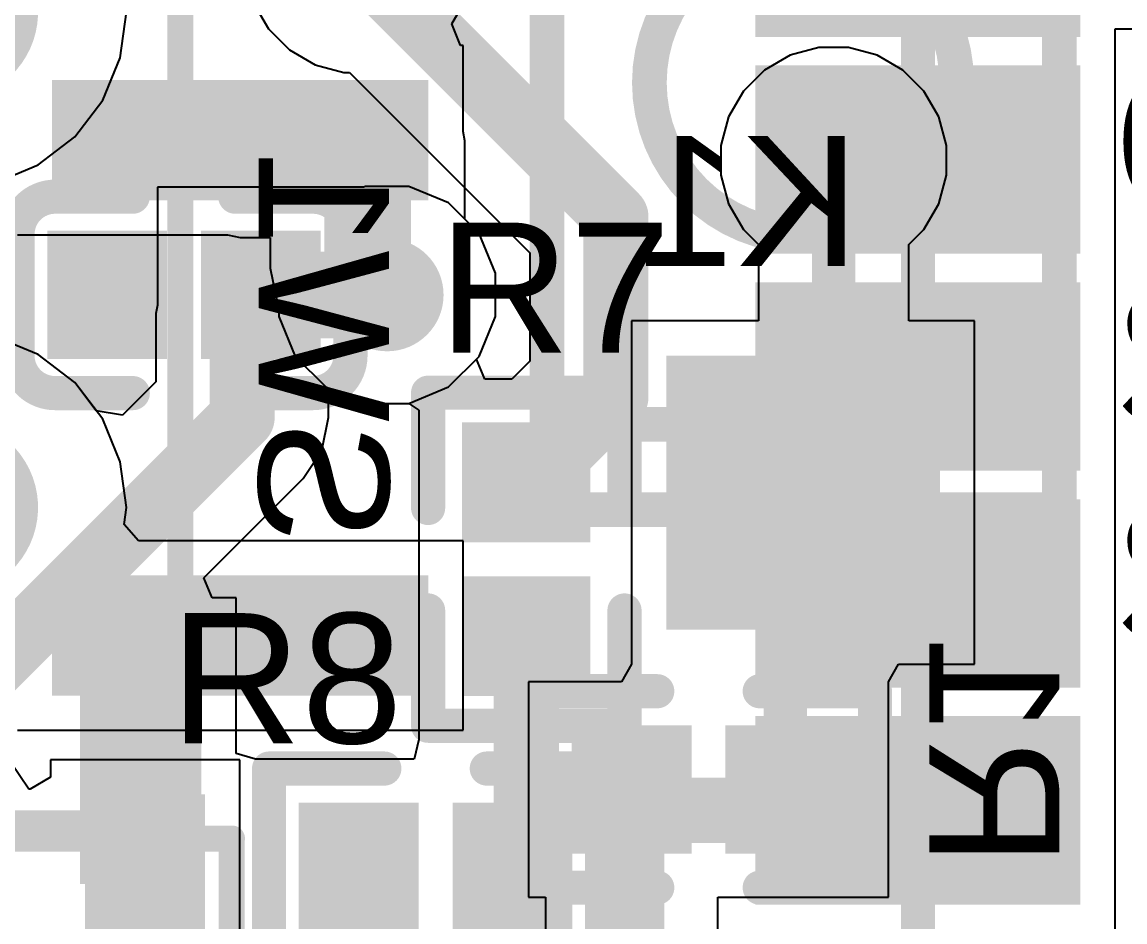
# Model space of a CAD drawing. Header units: millimetres. Extents: x -0.26 to 1.09, y -0.16 to 1.1.
# Drawn here: x 0.1012 to 0.3555, y 0.5226 to 0.73 of the extents above; entities that cross this region are included whole.
import ezdxf

# ---------------------------------------------------------------- set-up
doc = ezdxf.new("R2010")
doc.units = ezdxf.units.MM
doc.header["$MEASUREMENT"] = 0
for name, color, linetype in [('BottomLayer', 5, 'Continuous'), ('BottomOverlay', 54, 'Continuous'), ('BottomPaste', 16, 'Continuous'), ('BottomSolder', 6, 'Continuous'), ('KeepOutLayer', 6, 'Continuous'), ('Mechanical2', 216, 'Continuous'), ('Mechanical3', 76, 'Continuous'), ('TopLayer', 1, 'Continuous'), ('TopOverlay', 2, 'Continuous'), ('TopPaste', 8, 'Continuous'), ('TopSolder', 216, 'Continuous'), ('ViaHoleLayer', 16, 'Continuous')]:
    doc.layers.add(name, color=color, linetype=linetype)
doc.styles.add('Arial', font='arial.ttf', dxfattribs={"height": 0.2})

# ---------------------------------------------------------------- blocks, each defined once
blk = doc.blocks.new('ESP_32S_3')
at = {"layer": 'TopLayer'}
for points in [[(-0.34879525, 0.15144105), (-0.28186615, 0.15144105), (-0.28186615, 0.11600795), (-0.34879525, 0.11600795)], [(-0.34879525, 0.10144105), (-0.28186615, 0.10144105), (-0.28186615, 0.06600795), (-0.34879525, 0.06600795)], [(-0.34879525, 0.05144105), (-0.28186615, 0.05144105), (-0.28186615, 0.01600795), (-0.34879525, 0.01600795)], [(-0.34879525, 0.00144105), (-0.28186615, 0.00144105), (-0.28186615, -0.03399205), (-0.34879525, -0.03399205)]]:
    blk.add_hatch(color=1, dxfattribs=at).paths.add_polyline_path(points)
at = {"layer": 'TopPaste'}
for points in [[(-0.34879525, 0.15144105), (-0.28186615, 0.15144105), (-0.28186615, 0.11600795), (-0.34879525, 0.11600795)], [(-0.34879525, 0.10144105), (-0.28186615, 0.10144105), (-0.28186615, 0.06600795), (-0.34879525, 0.06600795)], [(-0.34879525, 0.05144105), (-0.28186615, 0.05144105), (-0.28186615, 0.01600795), (-0.34879525, 0.01600795)], [(-0.34879525, 0.00144105), (-0.28186615, 0.00144105), (-0.28186615, -0.03399205), (-0.34879525, -0.03399205)]]:
    blk.add_hatch(color=8, dxfattribs=at).paths.add_polyline_path(points)
at = {"layer": 'TopSolder'}
for points in [[(-0.35279525, 0.20544105), (-0.27786615, 0.20544105), (-0.27786615, 0.16200795), (-0.35279525, 0.16200795)], [(-0.35279525, 0.15544105), (-0.27786615, 0.15544105), (-0.27786615, 0.11200795), (-0.35279525, 0.11200795)], [(-0.35279525, 0.10544105), (-0.27786615, 0.10544105), (-0.27786615, 0.06200795), (-0.35279525, 0.06200795)], [(-0.35279525, 0.05544105), (-0.27786615, 0.05544105), (-0.27786615, 0.01200795), (-0.35279525, 0.01200795)], [(-0.35279525, 0.00544105), (-0.27786615, 0.00544105), (-0.27786615, -0.03799205), (-0.35279525, -0.03799205)]]:
    blk.add_hatch(color=216, dxfattribs=at).paths.add_polyline_path(points)
at = {"layer": 'TopOverlay', "const_width": 0.007874}
blk.add_lwpolyline([(-0.3153307, -0.4753306), (-0.3153307, 0.5286064)], dxfattribs=at)
at = {"layer": 'Mechanical3'}
for s, p in [('CHP_PU', (-0.27, 0.1229984)), ('SENSOR_VP', (-0.27, 0.0729984)), ('SENSOR_VN', (-0.27, 0.0229984))]:
    blk.add_text(s, height=0.03, rotation=360, dxfattribs=at).set_placement(p)
blk = doc.blocks.new('SW_MSK12C01_B_4')
at = {"layer": 'BottomLayer'}
for points in [[(-0.0361575, 0.15874805), (-0.0361575, 0.12725195), (-0.0558425, 0.12725195), (-0.0558425, 0.15874805)], [(0.0558425, 0.15974805), (0.0558425, 0.12825195), (0.0361575, 0.12825195), (0.0361575, 0.15974805)], [(0.1062992, 0.0767717), (0.027559, 0.0767717), (0.027559, 0.0964567), (0.1062992, 0.0964567)], [(0.1062992, 0.0177166), (0.027559, 0.01771660000000001), (0.027559, 0.03740160000000001), (0.1062992, 0.03740159999999999)], [(0.1062992, -0.0964567), (0.027559, -0.0964567), (0.027559, -0.0767717), (0.1062992, -0.0767717)], [(-0.0361575, -0.12725195), (-0.0361575, -0.15874805), (-0.0558425, -0.15874805), (-0.0558425, -0.12725195)], [(0.0548425, -0.12725195), (0.0548425, -0.15874805), (0.0351575, -0.15874805), (0.0351575, -0.12725195)]]:
    blk.add_hatch(color=5, dxfattribs=at).paths.add_polyline_path(points)
at = {"layer": 'BottomPaste'}
for points in [[(-0.0361575, 0.15874805), (-0.0361575, 0.12725195), (-0.0558425, 0.12725195), (-0.0558425, 0.15874805)], [(0.0558425, 0.15974805), (0.0558425, 0.12825195), (0.0361575, 0.12825195), (0.0361575, 0.15974805)], [(0.1062992, 0.0767717), (0.027559, 0.0767717), (0.027559, 0.0964567), (0.1062992, 0.0964567)], [(0.1062992, 0.0177166), (0.027559, 0.01771660000000001), (0.027559, 0.03740160000000001), (0.1062992, 0.03740159999999999)], [(0.1062992, -0.0964567), (0.027559, -0.0964567), (0.027559, -0.0767717), (0.1062992, -0.0767717)], [(-0.0361575, -0.12725195), (-0.0361575, -0.15874805), (-0.0558425, -0.15874805), (-0.0558425, -0.12725195)], [(0.0548425, -0.12725195), (0.0548425, -0.15874805), (0.0351575, -0.15874805), (0.0351575, -0.12725195)]]:
    blk.add_hatch(color=16, dxfattribs=at).paths.add_polyline_path(points)
at = {"layer": 'BottomSolder'}
for points in [[(-0.0321575, 0.16274805), (-0.0321575, 0.12325195), (-0.0598425, 0.12325195), (-0.0598425, 0.16274805)], [(0.0598425, 0.16374805), (0.0598425, 0.12425195), (0.0321575, 0.12425195), (0.0321575, 0.16374805)], [(0.1102992, 0.0727717), (0.023559, 0.0727717), (0.023559, 0.1004567), (0.1102992, 0.1004567)], [(0.1102992, 0.01371659999999999), (0.023559, 0.01371660000000001), (0.023559, 0.0414016), (0.1102992, 0.0414016)], [(0.1102992, -0.1004567), (0.023559, -0.1004567), (0.023559, -0.0727717), (0.1102992, -0.0727717)], [(-0.0321575, -0.12325195), (-0.0321575, -0.16274805), (-0.0598425, -0.16274805), (-0.0598425, -0.12325195)], [(0.0588425, -0.12325195), (0.0588425, -0.16274805), (0.0311575, -0.16274805), (0.0311575, -0.12325195)]]:
    blk.add_hatch(color=6, dxfattribs=at).paths.add_polyline_path(points)
at = {"layer": 'BottomOverlay', "const_width": 0.006}
for points in [[(-0.0531496, -0.1299213), (-0.0531496, 0.1299213)], [(-0.0531496, 0.1299213), (0.0531496, 0.1299213)], [(0.0531496, -0.1299213), (0.0531496, 0.1299213)], [(-0.113, -0.0601811), (-0.113, -0.009)], [(-0.113, -0.009), (-0.0539449, -0.009)], [(-0.113, -0.0601811), (-0.0539449, -0.0601811)], [(-0.0531496, -0.1299213), (0.0531496, -0.1299213)]]:
    blk.add_lwpolyline(points, dxfattribs=at)
at = {"layer": 'BottomOverlay', "const_width": 0.003}
for points in [[(-0.0546496, 0.1299213, 1), (-0.0516496, 0.1299213, 1)], [(-0.0546496, 0.1299213, 1), (-0.0516496, 0.1299213, 1)], [(0.0516496, 0.1299213, 1), (0.0546496, 0.1299213, 1)], [(0.0516496, 0.1299213, 1), (0.0546496, 0.1299213, 1)], [(-0.1145, -0.009, 1), (-0.1115, -0.009, 1)], [(-0.1145, -0.009, 1), (-0.1115, -0.009, 1)], [(-0.0554449, -0.009, 1), (-0.0524449, -0.009, 1)], [(-0.1145, -0.0601811, 1), (-0.1115, -0.0601811, 1)], [(-0.1145, -0.0601811, 1), (-0.1115, -0.0601811, 1)], [(-0.0554449, -0.0601811, 1), (-0.0524449, -0.0601811, 1)], [(-0.0546496, -0.1299213, 1), (-0.0516496, -0.1299213, 1)], [(-0.0546496, -0.1299213, 1), (-0.0516496, -0.1299213, 1)], [(0.0516496, -0.1299213, 1), (0.0546496, -0.1299213, 1)], [(0.0516496, -0.1299213, 1), (0.0546496, -0.1299213, 1)]]:
    blk.add_lwpolyline(points, format="xyb", close=True, dxfattribs=at)
at = {"layer": 'KeepOutLayer', "const_width": 0.006}
for points in [[(-0.005167, 0.0405523, -41.92576433113467), (-0.0035687, 0.0401354)], [(-0.005167, -0.0736209, -41.92576433113467), (-0.0035687, -0.0740378)]]:
    blk.add_lwpolyline(points, format="xyb", dxfattribs=at)
at = {"layer": 'KeepOutLayer', "const_width": 0.003}
for points in [[(-0.006667, 0.0405523, 1), (-0.003667, 0.0405523, 1)], [(-0.0050687, 0.0401354, 1), (-0.0020687, 0.0401354, 1)], [(-0.006667, -0.0736209, 1), (-0.003667, -0.0736209, 1)], [(-0.0050687, -0.0740378, 1), (-0.0020687, -0.0740378, 1)]]:
    blk.add_lwpolyline(points, format="xyb", close=True, dxfattribs=at)
blk = doc.blocks.new('0402_6')
at = {"layer": 'TopLayer'}
for points in [[(-0.0295275, 0.0127954), (-0.0059055, 0.0127954), (-0.0059055, -0.0127952), (-0.0295275, -0.0127952)], [(0.0059055, 0.0127954), (0.0295275, 0.0127954), (0.0295275, -0.0127952), (0.0059055, -0.0127952)]]:
    blk.add_hatch(color=1, dxfattribs=at).paths.add_polyline_path(points)
at = {"layer": 'TopPaste'}
for points in [[(-0.0295275, 0.0127954), (-0.0059055, 0.0127954), (-0.0059055, -0.0127952), (-0.0295275, -0.0127952)], [(0.0059055, 0.0127954), (0.0295275, 0.0127954), (0.0295275, -0.0127952), (0.0059055, -0.0127952)]]:
    blk.add_hatch(color=8, dxfattribs=at).paths.add_polyline_path(points)
at = {"layer": 'TopSolder'}
for points in [[(-0.0315275, 0.0147954), (-0.0039055, 0.0147954), (-0.0039055, -0.0147952), (-0.0315275, -0.0147952)], [(0.0039055, 0.0147954), (0.0315275, 0.0147954), (0.0315275, -0.0147952), (0.0039055, -0.0147952)]]:
    blk.add_hatch(color=216, dxfattribs=at).paths.add_polyline_path(points)
at = {"layer": 'TopOverlay', "const_width": 0.007874}
for points in [[(-0.0383858, -0.0226378), (-0.0383858, 0.0226378)], [(-0.0383858, 0.0226378), (-0.011811, 0.0226378)], [(0.011811, 0.0226378), (0.0383858, 0.0226378)], [(0.0383858, -0.0226378), (0.0383858, 0.0226378)], [(-0.0383858, -0.0226378), (-0.011811, -0.0226378)], [(0.011811, -0.0226378), (0.0383858, -0.0226378)]]:
    blk.add_lwpolyline(points, dxfattribs=at)
at = {"layer": 'TopOverlay', "const_width": 0.003937}
for points in [[(-0.0403543, 0.0226378, 1), (-0.0364173, 0.0226378, 1)], [(-0.0403543, 0.0226378, 1), (-0.0364173, 0.0226378, 1)], [(-0.0137795, 0.0226378, 1), (-0.0098425, 0.0226378, 1)], [(0.0098425, 0.0226378, 1), (0.0137795, 0.0226378, 1)], [(0.0364173, 0.0226378, 1), (0.0403543, 0.0226378, 1)], [(0.0364173, 0.0226378, 1), (0.0403543, 0.0226378, 1)], [(-0.0403543, -0.0226378, 1), (-0.0364173, -0.0226378, 1)], [(-0.0403543, -0.0226378, 1), (-0.0364173, -0.0226378, 1)], [(-0.0137795, -0.0226378, 1), (-0.0098425, -0.0226378, 1)], [(0.0098425, -0.0226378, 1), (0.0137795, -0.0226378, 1)], [(0.0364173, -0.0226378, 1), (0.0403543, -0.0226378, 1)], [(0.0364173, -0.0226378, 1), (0.0403543, -0.0226378, 1)]]:
    blk.add_lwpolyline(points, format="xyb", close=True, dxfattribs=at)
blk = doc.blocks.new('0402_7')
at = {"layer": 'TopLayer'}
for points in [[(-0.0295275, 0.0127954), (-0.0059055, 0.0127954), (-0.0059055, -0.0127952), (-0.0295275, -0.0127952)], [(0.0059055, 0.0127954), (0.0295275, 0.0127954), (0.0295275, -0.0127952), (0.0059055, -0.0127952)]]:
    blk.add_hatch(color=1, dxfattribs=at).paths.add_polyline_path(points)
at = {"layer": 'TopPaste'}
for points in [[(-0.0295275, 0.0127954), (-0.0059055, 0.0127954), (-0.0059055, -0.0127952), (-0.0295275, -0.0127952)], [(0.0059055, 0.0127954), (0.0295275, 0.0127954), (0.0295275, -0.0127952), (0.0059055, -0.0127952)]]:
    blk.add_hatch(color=8, dxfattribs=at).paths.add_polyline_path(points)
at = {"layer": 'TopSolder'}
for points in [[(-0.0315275, 0.0147954), (-0.0039055, 0.0147954), (-0.0039055, -0.0147952), (-0.0315275, -0.0147952)], [(0.0039055, 0.0147954), (0.0315275, 0.0147954), (0.0315275, -0.0147952), (0.0039055, -0.0147952)]]:
    blk.add_hatch(color=216, dxfattribs=at).paths.add_polyline_path(points)
at = {"layer": 'TopOverlay', "const_width": 0.007874}
for points in [[(-0.0383858, 0.0226378), (-0.0383858, -0.0226378)], [(-0.0383858, 0.0226378), (-0.011811, 0.0226378)], [(0.011811, 0.0226378), (0.0383858, 0.0226378)], [(0.0383858, 0.0226378), (0.0383858, -0.0226378)], [(-0.0383858, -0.0226378), (-0.011811, -0.0226378)], [(0.011811, -0.0226378), (0.0383858, -0.0226378)]]:
    blk.add_lwpolyline(points, dxfattribs=at)
at = {"layer": 'TopOverlay', "const_width": 0.003937}
for points in [[(-0.0403543, 0.0226378, 1), (-0.0364173, 0.0226378, 1)], [(-0.0403543, 0.0226378, 1), (-0.0364173, 0.0226378, 1)], [(-0.0137795, 0.0226378, 1), (-0.0098425, 0.0226378, 1)], [(0.0098425, 0.0226378, 1), (0.0137795, 0.0226378, 1)], [(0.0364173, 0.0226378, 1), (0.0403543, 0.0226378, 1)], [(0.0364173, 0.0226378, 1), (0.0403543, 0.0226378, 1)], [(-0.0403543, -0.0226378, 1), (-0.0364173, -0.0226378, 1)], [(-0.0403543, -0.0226378, 1), (-0.0364173, -0.0226378, 1)], [(-0.0137795, -0.0226378, 1), (-0.0098425, -0.0226378, 1)], [(0.0098425, -0.0226378, 1), (0.0137795, -0.0226378, 1)], [(0.0364173, -0.0226378, 1), (0.0403543, -0.0226378, 1)], [(0.0364173, -0.0226378, 1), (0.0403543, -0.0226378, 1)]]:
    blk.add_lwpolyline(points, format="xyb", close=True, dxfattribs=at)
blk = doc.blocks.new('SOT_23_5_13')
at = {"layer": 'TopLayer'}
for points in [[(-0.075, 0.027), (-0.075, 0.047), (-0.025, 0.047), (-0.025, 0.027)], [(0.025, 0.027), (0.025, 0.047), (0.075, 0.047), (0.075, 0.027)], [(-0.075, -0.009999999999999998), (-0.075, 0.01), (-0.025, 0.009999999999999998), (-0.025, -0.01)], [(-0.075, -0.048), (-0.075, -0.028), (-0.025, -0.028), (-0.025, -0.048)], [(0.025, -0.048), (0.025, -0.028), (0.075, -0.028), (0.075, -0.048)]]:
    blk.add_hatch(color=1, dxfattribs=at).paths.add_polyline_path(points)
at = {"layer": 'TopPaste'}
for points in [[(-0.075, 0.027), (-0.075, 0.047), (-0.025, 0.047), (-0.025, 0.027)], [(0.025, 0.027), (0.025, 0.047), (0.075, 0.047), (0.075, 0.027)], [(-0.075, -0.009999999999999998), (-0.075, 0.01), (-0.025, 0.009999999999999998), (-0.025, -0.01)], [(-0.075, -0.048), (-0.075, -0.028), (-0.025, -0.028), (-0.025, -0.048)], [(0.025, -0.048), (0.025, -0.028), (0.075, -0.028), (0.075, -0.048)]]:
    blk.add_hatch(color=8, dxfattribs=at).paths.add_polyline_path(points)
at = {"layer": 'TopSolder'}
for points in [[(-0.079, 0.023), (-0.079, 0.051), (-0.021, 0.051), (-0.021, 0.023)], [(0.021, 0.023), (0.021, 0.051), (0.079, 0.051), (0.079, 0.023)], [(-0.079, -0.014), (-0.079, 0.014), (-0.021, 0.014), (-0.021, -0.014)], [(-0.079, -0.052), (-0.079, -0.024), (-0.021, -0.024), (-0.021, -0.052)], [(0.021, -0.052), (0.021, -0.024), (0.079, -0.024), (0.079, -0.052)]]:
    blk.add_hatch(color=216, dxfattribs=at).paths.add_polyline_path(points)
at = {"layer": 'TopOverlay', "const_width": 0.006}
for points in [[(-0.0314961, 0.0590551), (0.0314961, 0.0590551)], [(-0.0314961, 0.0590551), (-0.0314961, -0.0590551)], [(0.0315039, 0.0590551), (0.0315039, -0.0590551)], [(-0.0314961, -0.059), (0.0314961, -0.059)]]:
    blk.add_lwpolyline(points, dxfattribs=at)
at = {"layer": 'TopOverlay'}
for points, const_width in [([(-0.0329961, 0.0590551, 1), (-0.0299961, 0.0590551, 1)], 0.003), ([(-0.0329961, 0.0590551, 1), (-0.0299961, 0.0590551, 1)], 0.003), ([(0.0299961, 0.0590551, 1), (0.0329961, 0.0590551, 1)], 0.003), ([(0.0300039, 0.0590551, 1), (0.0330039, 0.0590551, 1)], 0.003), ([(-0.016, 0.044, 1), (-0.018, 0.044, 1)], 0.01), ([(-0.0205, 0.044, 1), (-0.0155, 0.044, 1)], 0.005), ([(-0.0185, 0.044, 1), (-0.0135, 0.044, 1)], 0.005), ([(-0.0329961, -0.059, 1), (-0.0299961, -0.059, 1)], 0.003), ([(-0.0329961, -0.0590551, 1), (-0.0299961, -0.0590551, 1)], 0.003), ([(0.0299961, -0.059, 1), (0.0329961, -0.059, 1)], 0.003), ([(0.0300039, -0.0590551, 1), (0.0330039, -0.0590551, 1)], 0.003)]:
    blk.add_lwpolyline(points, format="xyb", close=True, dxfattribs=dict(at, const_width=const_width))
blk = doc.blocks.new('0402C_14')
at = {"layer": 'TopLayer'}
for points in [[(-0.0295275, 0.0127954), (-0.0059055, 0.0127954), (-0.0059055, -0.0127952), (-0.0295275, -0.0127952)], [(0.0059055, 0.0127954), (0.0295275, 0.0127954), (0.0295275, -0.0127952), (0.0059055, -0.0127952)]]:
    blk.add_hatch(color=1, dxfattribs=at).paths.add_polyline_path(points)
at = {"layer": 'TopPaste'}
for points in [[(-0.0295275, 0.0127954), (-0.0059055, 0.0127954), (-0.0059055, -0.0127952), (-0.0295275, -0.0127952)], [(0.0059055, 0.0127954), (0.0295275, 0.0127954), (0.0295275, -0.0127952), (0.0059055, -0.0127952)]]:
    blk.add_hatch(color=8, dxfattribs=at).paths.add_polyline_path(points)
at = {"layer": 'TopSolder'}
for points in [[(-0.0315275, 0.0147954), (-0.0039055, 0.0147954), (-0.0039055, -0.0147952), (-0.0315275, -0.0147952)], [(0.0039055, 0.0147954), (0.0315275, 0.0147954), (0.0315275, -0.0147952), (0.0039055, -0.0147952)]]:
    blk.add_hatch(color=216, dxfattribs=at).paths.add_polyline_path(points)
at = {"layer": 'TopOverlay', "const_width": 0.007874}
for points in [[(-0.0383858, 0.0139764, -0.4142135623730951), (-0.0297244, 0.0226378)], [(0.0297244, 0.0226377, -0.4142135623730951), (0.0383858, 0.0139763)], [(-0.0297244, -0.0226377, -0.4142135623730951), (-0.0383858, -0.0139763)], [(0.0383858, -0.0139764, -0.4142135623730951), (0.0297244, -0.0226378)]]:
    blk.add_lwpolyline(points, format="xyb", dxfattribs=at)
at = {"layer": 'TopOverlay', "const_width": 0.003937}
for points in [[(-0.0316929, 0.0226378, 1), (-0.0277559, 0.0226378, 1)], [(-0.031496, 0.0226378, 1), (-0.027559, 0.0226378, 1)], [(-0.0137794, 0.0226378, 1), (-0.0098424, 0.0226378, 1)], [(0.0098425, 0.0226377, 1), (0.0137795, 0.0226377, 1)], [(0.0275591, 0.0226377, 1), (0.0314961, 0.0226377, 1)], [(0.0277559, 0.0226377, 1), (0.0316929, 0.0226377, 1)], [(-0.0403543, 0.0139764, 1), (-0.0364173, 0.0139764, 1)], [(-0.0403541, 0.0139764, 1), (-0.0364171, 0.0139764, 1)], [(0.0364173, 0.0139763, 1), (0.0403543, 0.0139763, 1)], [(0.0364173, 0.0139763, 1), (0.0403543, 0.0139763, 1)], [(-0.0403543, -0.0139763, 1), (-0.0364173, -0.0139763, 1)], [(-0.0403541, -0.0139763, 1), (-0.0364171, -0.0139763, 1)], [(0.0364173, -0.0139764, 1), (0.0403543, -0.0139764, 1)], [(0.0364173, -0.0139764, 1), (0.0403543, -0.0139764, 1)], [(-0.0316929, -0.0226377, 1), (-0.0277559, -0.0226377, 1)], [(-0.0314959, -0.0226377, 1), (-0.0275589, -0.0226377, 1)], [(-0.0137793, -0.0226377, 1), (-0.0098423, -0.0226377, 1)], [(0.0098426, -0.0226378, 1), (0.0137796, -0.0226378, 1)], [(0.0275592, -0.0226378, 1), (0.0314962, -0.0226378, 1)], [(0.0277559, -0.0226378, 1), (0.0316929, -0.0226378, 1)]]:
    blk.add_lwpolyline(points, format="xyb", close=True, dxfattribs=at)
at = {"layer": 'TopOverlay', "const_width": 0.007874}
for points in [[(-0.0295275, 0.0226378), (-0.0118109, 0.0226378)], [(0.011811, 0.0226377), (0.0295276, 0.0226377)], [(-0.0383856, -0.0139763), (-0.0383856, 0.0139764)], [(0.0383858, -0.0139764), (0.0383858, 0.0139763)], [(-0.0295274, -0.0226377), (-0.0118108, -0.0226377)], [(0.0118111, -0.0226378), (0.0295277, -0.0226378)]]:
    blk.add_lwpolyline(points, dxfattribs=at)
blk = doc.blocks.new('KEY_SMD_2P_3_4_B_21')
at = {"layer": 'BottomLayer'}
for points in [[(-0.02755905, 0.12204725), (0.02755905, 0.12204725), (0.02755905, 0.06692915), (-0.02755905, 0.06692915)], [(-0.02755905, -0.06692915), (0.02755905, -0.06692915), (0.02755905, -0.12204725), (-0.02755905, -0.12204725)]]:
    blk.add_hatch(color=5, dxfattribs=at).paths.add_polyline_path(points)
at = {"layer": 'BottomPaste'}
for points in [[(-0.02755905, 0.12204725), (0.02755905, 0.12204725), (0.02755905, 0.06692915), (-0.02755905, 0.06692915)], [(-0.02755905, -0.06692915), (0.02755905, -0.06692915), (0.02755905, -0.12204725), (-0.02755905, -0.12204725)]]:
    blk.add_hatch(color=16, dxfattribs=at).paths.add_polyline_path(points)
at = {"layer": 'BottomSolder'}
for points in [[(-0.03155905, 0.12604725), (0.03155905, 0.12604725), (0.03155905, 0.06292915), (-0.03155905, 0.06292915)], [(-0.03155905, -0.06292915), (0.03155905, -0.06292915), (0.03155905, -0.12604725), (-0.03155905, -0.12604725)]]:
    blk.add_hatch(color=6, dxfattribs=at).paths.add_polyline_path(points)
at = {"layer": 'BottomOverlay', "const_width": 0.008}
for points in [[(-0.0590551, 0.0984252), (-0.0590551, -0.0984252)], [(0.0590551, 0.0984252), (-0.0590551, 0.0984252)], [(0.0590551, 0.0984252), (0.0590551, -0.0984252)], [(0.0590551, -0.0984252), (-0.0590551, -0.0984252)]]:
    blk.add_lwpolyline(points, dxfattribs=at)
at = {"layer": 'BottomOverlay', "const_width": 0.004}
for points in [[(-0.0610551, 0.0984252, 1), (-0.0570551, 0.0984252, 1)], [(-0.0610551, 0.0984252, 1), (-0.0570551, 0.0984252, 1)], [(0.0570551, 0.0984252, 1), (0.0610551, 0.0984252, 1)], [(0.0570551, 0.0984252, 1), (0.0610551, 0.0984252, 1)], [(-0.0610551, -0.0984252, 1), (-0.0570551, -0.0984252, 1)], [(-0.0610551, -0.0984252, 1), (-0.0570551, -0.0984252, 1)], [(0.0570551, -0.0984252, 1), (0.0610551, -0.0984252, 1)], [(0.0570551, -0.0984252, 1), (0.0610551, -0.0984252, 1)]]:
    blk.add_lwpolyline(points, format="xyb", close=True, dxfattribs=at)
at = {"layer": 'Mechanical2', "const_width": 0.008}
for points in [[(0.0590551, 0.0787402), (-0.0590551, 0.0787402)], [(-0.0590551, 0.0787402), (-0.0590551, -0.0787402)], [(0.0590551, 0.0787402), (0.0590551, -0.0787402)], [(0.0590551, -0.0787402), (-0.0590551, -0.0787402)]]:
    blk.add_lwpolyline(points, dxfattribs=at)
at = {"layer": 'Mechanical2'}
for points, const_width in [([(-0.0610551, 0.0787402, 1), (-0.0570551, 0.0787402, 1)], 0.004), ([(-0.0610551, 0.0787402, 1), (-0.0570551, 0.0787402, 1)], 0.004), ([(0.0570551, 0.0787402, 1), (0.0610551, 0.0787402, 1)], 0.004), ([(0.0570551, 0.0787402, 1), (0.0610551, 0.0787402, 1)], 0.004), ([(0.0354331, 0, 1), (-0.0354331, 0, 1)], 0.008), ([(-0.0374331, 0, 1), (-0.0334331, 0, 1)], 0.004), ([(0.0334331, 0, 1), (0.0374331, 0, 1)], 0.004), ([(-0.0610551, -0.0787402, 1), (-0.0570551, -0.0787402, 1)], 0.004), ([(-0.0610551, -0.0787402, 1), (-0.0570551, -0.0787402, 1)], 0.004), ([(0.0570551, -0.0787402, 1), (0.0610551, -0.0787402, 1)], 0.004), ([(0.0570551, -0.0787402, 1), (0.0610551, -0.0787402, 1)], 0.004)]:
    blk.add_lwpolyline(points, format="xyb", close=True, dxfattribs=dict(at, const_width=const_width))
blk = doc.blocks.new('0402_B_25')
at = {"layer": 'BottomLayer'}
for points in [[(-0.0295275, 0.0127952), (-0.0059055, 0.0127952), (-0.0059055, -0.0127954), (-0.0295275, -0.0127954)], [(0.0059055, 0.0127952), (0.0295275, 0.0127952), (0.0295275, -0.0127954), (0.0059055, -0.0127954)]]:
    blk.add_hatch(color=5, dxfattribs=at).paths.add_polyline_path(points)
at = {"layer": 'BottomPaste'}
for points in [[(-0.0295275, 0.0127952), (-0.0059055, 0.0127952), (-0.0059055, -0.0127954), (-0.0295275, -0.0127954)], [(0.0059055, 0.0127952), (0.0295275, 0.0127952), (0.0295275, -0.0127954), (0.0059055, -0.0127954)]]:
    blk.add_hatch(color=16, dxfattribs=at).paths.add_polyline_path(points)
at = {"layer": 'BottomSolder'}
for points in [[(-0.0315275, 0.0147952), (-0.0039055, 0.0147952), (-0.0039055, -0.0147954), (-0.0315275, -0.0147954)], [(0.0039055, 0.0147952), (0.0315275, 0.0147952), (0.0315275, -0.0147954), (0.0039055, -0.0147954)]]:
    blk.add_hatch(color=6, dxfattribs=at).paths.add_polyline_path(points)
at = {"layer": 'BottomOverlay', "const_width": 0.007874}
for points in [[(-0.0383858, -0.0226378), (-0.0383858, 0.0226378)], [(-0.0383858, 0.0226378), (-0.011811, 0.0226378)], [(0.011811, 0.0226378), (0.0383858, 0.0226378)], [(0.0383858, -0.0226378), (0.0383858, 0.0226378)], [(-0.0383858, -0.0226378), (-0.011811, -0.0226378)], [(0.011811, -0.0226378), (0.0383858, -0.0226378)]]:
    blk.add_lwpolyline(points, dxfattribs=at)
at = {"layer": 'BottomOverlay', "const_width": 0.003937}
for points in [[(-0.0403543, 0.0226378, 1), (-0.0364173, 0.0226378, 1)], [(-0.0403543, 0.0226378, 1), (-0.0364173, 0.0226378, 1)], [(-0.0137795, 0.0226378, 1), (-0.0098425, 0.0226378, 1)], [(0.0098425, 0.0226378, 1), (0.0137795, 0.0226378, 1)], [(0.0364173, 0.0226378, 1), (0.0403543, 0.0226378, 1)], [(0.0364173, 0.0226378, 1), (0.0403543, 0.0226378, 1)], [(-0.0403543, -0.0226378, 1), (-0.0364173, -0.0226378, 1)], [(-0.0403543, -0.0226378, 1), (-0.0364173, -0.0226378, 1)], [(-0.0137795, -0.0226378, 1), (-0.0098425, -0.0226378, 1)], [(0.0098425, -0.0226378, 1), (0.0137795, -0.0226378, 1)], [(0.0364173, -0.0226378, 1), (0.0403543, -0.0226378, 1)], [(0.0364173, -0.0226378, 1), (0.0403543, -0.0226378, 1)]]:
    blk.add_lwpolyline(points, format="xyb", close=True, dxfattribs=at)

msp = doc.modelspace()

# ---------------------------------------------------------------- hatches: boundary and pattern name
at = {"layer": 'BottomLayer'}
h = msp.add_hatch(color=5, dxfattribs=at)
edge = h.paths.add_edge_path()
edge.add_arc((0.288286, 0.6981133), 0.014, 0, 360)
h = msp.add_hatch(color=5, dxfattribs=at)
edge = h.paths.add_edge_path()
edge.add_arc((0.1853629, 0.6670964), 0.013, 0, 360)
at = {"layer": 'TopLayer'}
h = msp.add_hatch(color=1, dxfattribs=at)
edge = h.paths.add_edge_path()
edge.add_arc((0.288286, 0.6981133), 0.014, 0, 360)
h = msp.add_hatch(color=1, dxfattribs=at)
edge = h.paths.add_edge_path()
edge.add_arc((0.1853629, 0.6670964), 0.013, 0, 360)
at = {"layer": 'ViaHoleLayer'}
h = msp.add_hatch(color=16, dxfattribs=at)
edge = h.paths.add_edge_path()
edge.add_arc((0.288286, 0.6981133), 0.007, 0, 360)
h = msp.add_hatch(color=16, dxfattribs=at)
edge = h.paths.add_edge_path()
edge.add_arc((0.1853629, 0.6670964), 0.0065, 0, 360)

# ---------------------------------------------------------------- linework, layer by layer
at = {"layer": 'BottomLayer'}
for p, q in [((0.2002987, 0.7296003), (0.203032, 0.7343346)), ((0.2022378, 0.7246003), (0.2002987, 0.7296003)), ((0.202852, 0.7246003), (0.2022378, 0.7246003)), ((0.202852, 0.704767), (0.202852, 0.7246003)), ((0.2782504, 0.7223415), (0.2723216, 0.7189185)), ((0.284863, 0.7241133), (0.2782504, 0.7223415)), ((0.291709, 0.7241133), (0.284863, 0.7241133)), ((0.2983216, 0.7223415), (0.291709, 0.7241133)), ((0.3042504, 0.7189185), (0.2983216, 0.7223415)), ((0.2723216, 0.7189185), (0.2674808, 0.7140777)), ((0.3090912, 0.7140777), (0.3042504, 0.7189185)), ((0.2674808, 0.7140777), (0.2640578, 0.7081489)), ((0.3125142, 0.7081489), (0.3090912, 0.7140777)), ((0.2640578, 0.7081489), (0.262286, 0.7015363)), ((0.314286, 0.7015363), (0.3125142, 0.7081489)), ((0.203283, 0.7026003), (0.202852, 0.704767)), ((0.203283, 0.6845317), (0.203283, 0.7026003)), ((0.262286, 0.7015363), (0.262286, 0.6946903)), ((0.314286, 0.6946903), (0.314286, 0.7015363)), ((0.262286, 0.6946903), (0.2640578, 0.6880777)), ((0.3125142, 0.6880777), (0.314286, 0.6946903)), ((0.2640578, 0.6880777), (0.2674808, 0.6821489)), ((0.3090912, 0.6821489), (0.3125142, 0.6880777)), ((0.2065569, 0.6812578), (0.203283, 0.6845317)), ((0.2674808, 0.6821489), (0.270953, 0.6786767)), ((0.305619, 0.6786767), (0.3090912, 0.6821489)), ((0.1001118, 0.6809153), (0.1485234, 0.6809153)), ((0.1485234, 0.6809153), (0.1514819, 0.6803268)), ((0.1514819, 0.6803268), (0.158421, 0.6803268)), ((0.158421, 0.6803268), (0.158421, 0.6732309)), ((0.2103629, 0.6720692), (0.2065569, 0.6812578)), ((0.270953, 0.6786767), (0.270953, 0.6610822)), ((0.305619, 0.6610822), (0.305619, 0.6786767)), ((0.158421, 0.6732309), (0.1601285, 0.6646469)), ((0.2103629, 0.6621236), (0.2103629, 0.6720692)), ((0.1601285, 0.6646469), (0.1603629, 0.6642961)), ((0.1603629, 0.6642961), (0.1603629, 0.6621236)), ((0.1603629, 0.6621236), (0.1641689, 0.652935)), ((0.2065569, 0.652935), (0.2103629, 0.6621236)), ((0.270953, 0.6610822), (0.2416867, 0.6610822)), ((0.2416867, 0.6610822), (0.2416867, 0.5819643)), ((0.3208047, 0.6610822), (0.305619, 0.6610822)), ((0.3208047, 0.5819642), (0.3208047, 0.6610822)), ((0.1048881, 0.653334), (0.0950792, 0.657397)), ((0.1133113, 0.6468706), (0.1048881, 0.653334)), ((0.1641689, 0.652935), (0.1712015, 0.6459024)), ((0.1995243, 0.6459024), (0.2065569, 0.652935)), ((0.1197747, 0.6384474), (0.1133113, 0.6468706)), ((0.1712015, 0.6459024), (0.1803901, 0.6420964)), ((0.1903357, 0.6420964), (0.1995243, 0.6459024)), ((0.1803901, 0.6420964), (0.1903357, 0.6420964)), ((0.1238377, 0.6286385), (0.1197747, 0.6384474)), ((0.1252235, 0.6181121), (0.1238377, 0.6286385)), ((0.1247067, 0.6141862), (0.1252235, 0.6181121)), ((0.1280034, 0.610427), (0.1247067, 0.6141862)), ((0.202852, 0.610427), (0.1280034, 0.610427)), ((0.202852, 0.566742), (0.202852, 0.610427)), ((0.2416867, 0.5819643), (0.2394245, 0.5779012)), ((0.3009679, 0.5779011), (0.3032301, 0.5819642)), ((0.3032301, 0.5819642), (0.3208047, 0.5819642)), ((0.2394245, 0.5779012), (0.2179129, 0.5779012)), ((0.2179129, 0.5779012), (0.2179129, 0.5283106)), ((0.3009679, 0.5283106), (0.3009679, 0.5779011)), ((0.1001118, 0.566742), (0.202852, 0.566742)), ((0.1513953, 0.5599467), (0.1077103, 0.5599467)), ((0.1077103, 0.5599467), (0.1077103, 0.5559027)), ((0.1513953, 0.5044507), (0.1513953, 0.5599467)), ((0.1027103, 0.553202), (0.0986115, 0.5593361)), ((0.1077103, 0.5559027), (0.1030764, 0.5531498)), ((0.1030764, 0.5531498), (0.1027103, 0.553202)), ((0.2179129, 0.5283106), (0.2218419, 0.5283106)), ((0.2218419, 0.5283106), (0.2218419, 0.4957601)), ((0.2616059, 0.4875247), (0.2616059, 0.5283106)), ((0.2616059, 0.5283106), (0.3009679, 0.5283106))]:
    msp.add_line(p, q, dxfattribs=at)
for points, const_width in [([(0.1514819, 0.7027578), (0.1806945, 0.7027578)], 0.02), ([(0.1806945, 0.7027578), (0.180852, 0.7026003)], 0.02), ([(0.180852, 0.6732309), (0.180852, 0.7026003)], 0.02), ([(0.288286, 0.6285635), (0.288286, 0.6981133)], 0.01), ([(0.180852, 0.6732309), (0.1853629, 0.66872)], 0.02), ([(0.1853629, 0.6670964), (0.1853629, 0.66872)], 0.02), ([(0.2857143, 0.6259918), (0.288286, 0.6285635)], 0.01), ([(0.2771569, 0.6174344), (0.2812457, 0.6215232)], 0.01), ([(0.2771569, 0.5531059), (0.2771569, 0.6174344)], 0.01), ([(0.2417239, 0.4875247), (0.2417239, 0.5531059)], 0.015), ([(0.0845528, 0.5249241), (0.1418363, 0.4676406)], 0.015)]:
    msp.add_lwpolyline(points, dxfattribs=dict(at, const_width=const_width))
for points, const_width in [([(0.1464819, 0.7027578, 1), (0.1564819, 0.7027578, 1)], 0.01), ([(0.1756945, 0.7027578, 1), (0.1856945, 0.7027578, 1)], 0.01), ([(0.1756945, 0.7027578, 1), (0.1856945, 0.7027578, 1)], 0.01), ([(0.175852, 0.7026003, 1), (0.185852, 0.7026003, 1)], 0.01), ([(0.175852, 0.7026003, 1), (0.185852, 0.7026003, 1)], 0.01), ([(0.285786, 0.6981133, 1), (0.290786, 0.6981133, 1)], 0.005), ([(0.175852, 0.6732309, 1), (0.185852, 0.6732309, 1)], 0.01), ([(0.175852, 0.6732309, 1), (0.185852, 0.6732309, 1)], 0.01), ([(0.1803629, 0.66872, 1), (0.1903629, 0.66872, 1)], 0.01), ([(0.1803629, 0.66872, 1), (0.1903629, 0.66872, 1)], 0.01), ([(0.1803629, 0.6670964, 1), (0.1903629, 0.6670964, 1)], 0.01), ([(0.285786, 0.6285635, 1), (0.290786, 0.6285635, 1)], 0.005), ([(0.285786, 0.6285635, 1), (0.290786, 0.6285635, 1)], 0.005), ([(0.2832143, 0.6259918, 1), (0.2882143, 0.6259918, 1)], 0.005), ([(0.2787457, 0.6215232, 1), (0.2837457, 0.6215232, 1)], 0.005), ([(0.2746569, 0.6174344, 1), (0.2796569, 0.6174344, 1)], 0.005), ([(0.2746569, 0.6174344, 1), (0.2796569, 0.6174344, 1)], 0.005), ([(0.2379739, 0.5531059, 1), (0.2454739, 0.5531059, 1)], 0.0075), ([(0.2746569, 0.5531059, 1), (0.2796569, 0.5531059, 1)], 0.005)]:
    msp.add_lwpolyline(points, format="xyb", close=True, dxfattribs=dict(at, const_width=const_width))
at = {"layer": 'TopLayer'}
for p, q in [((0.1545756, 0.7343346), (0.1579986, 0.7284058)), ((0.1238377, 0.7217589), (0.1252235, 0.7322853)), ((0.1579986, 0.7284058), (0.1628394, 0.723565)), ((0.353197, 0.6685783), (0.353197, 0.7284128)), ((0.353197, 0.7284128), (0.3636706, 0.7284128)), ((0.1628394, 0.723565), (0.1687682, 0.720142)), ((0.1197747, 0.71195), (0.1238377, 0.7217589)), ((0.1687682, 0.720142), (0.1753808, 0.7183702)), ((0.1753808, 0.7183702), (0.1766864, 0.7183702)), ((0.1766864, 0.7183702), (0.2182277, 0.6768289)), ((0.1133113, 0.7035268), (0.1197747, 0.71195)), ((0.1048881, 0.6970634), (0.1133113, 0.7035268)), ((0.0950792, 0.6930004), (0.1048881, 0.6970634)), ((0.1798959, 0.6918917), (0.1324258, 0.6918917)), ((0.1324258, 0.6918917), (0.1324258, 0.6647059)), ((0.1803901, 0.6920964), (0.1798959, 0.6918917)), ((0.1903357, 0.6920964), (0.1803901, 0.6920964)), ((0.1995243, 0.6882904), (0.1903357, 0.6920964)), ((0.2065569, 0.6812578), (0.1995243, 0.6882904)), ((0.2103629, 0.6720692), (0.2065569, 0.6812578)), ((0.2182277, 0.6768289), (0.2182277, 0.6518061)), ((0.2103629, 0.6621236), (0.2103629, 0.6720692)), ((0.353197, 0.6185783), (0.353197, 0.6685783)), ((0.1324258, 0.6647059), (0.1320438, 0.6627854)), ((0.1320438, 0.6627854), (0.1320438, 0.6470949)), ((0.2065569, 0.652935), (0.2103629, 0.6621236)), ((0.1048881, 0.653334), (0.0950792, 0.657397)), ((0.1133113, 0.6468706), (0.1048881, 0.653334)), ((0.2059379, 0.652316), (0.2065569, 0.652935)), ((0.2078514, 0.6476966), (0.2059379, 0.652316)), ((0.2182277, 0.6518061), (0.2141182, 0.6476966)), ((0.118277, 0.6403992), (0.1133113, 0.6468706)), ((0.1320438, 0.6470949), (0.1243118, 0.6393629)), ((0.2141182, 0.6476966), (0.2078514, 0.6476966)), ((0.1718078, 0.6388595), (0.1718078, 0.6423011)), ((0.1718078, 0.6423011), (0.1798959, 0.6423011)), ((0.1798959, 0.6423011), (0.1803901, 0.6420964)), ((0.1803901, 0.6420964), (0.1903356, 0.6420964)), ((0.1903356, 0.6420964), (0.192645, 0.6405533)), ((0.1243118, 0.6393629), (0.118277, 0.6403992)), ((0.1702944, 0.631251), (0.1718078, 0.6388595)), ((0.192645, 0.6405533), (0.192645, 0.6000746)), ((0.1659845, 0.6248008), (0.1702944, 0.631251)), ((0.1430878, 0.6019041), (0.1659845, 0.6248008)), ((0.353197, 0.5685783), (0.353197, 0.6185783)), ((0.1450013, 0.5972847), (0.1430878, 0.6019041)), ((0.192645, 0.6000746), (0.192645, 0.5646417)), ((0.1505203, 0.5972847), (0.1450013, 0.5972847)), ((0.1505203, 0.5613537), (0.1505203, 0.5972847)), ((0.353197, 0.5185783), (0.353197, 0.5685783)), ((0.1926449, 0.5646417), (0.1915863, 0.5600801)), ((0.192645, 0.5646417), (0.1926449, 0.5646417)), ((0.1549929, 0.5600802), (0.1505203, 0.5613537)), ((0.1549929, 0.5600801), (0.1549929, 0.5600802)), ((0.1915863, 0.5600801), (0.1549929, 0.5600801))]:
    msp.add_line(p, q, dxfattribs=at)
for points, const_width in [([(0.1788038, 0.7443702), (0.2381097, 0.6850643)], 0.015), ([(0.288286, 0.6981133), (0.307551, 0.6981133)], 0.01), ([(0.307551, 0.6981133), (0.3077325, 0.6982948)], 0.01), ([(0.2381097, 0.6435707), (0.2381097, 0.6850643)], 0.015), ([(0.1562368, 0.6670964), (0.1853629, 0.6670964)], 0.02), ([(0.1519258, 0.6627854), (0.1562368, 0.6670964)], 0.015), ([(0.1519258, 0.6388595), (0.1519258, 0.6627854)], 0.015), ([(0.2227356, 0.6281966), (0.2381097, 0.6435707)], 0.015), ([(0.0930263, 0.57996), (0.1519258, 0.6388595)], 0.015), ([(0.2174403, 0.6238856), (0.2217513, 0.6281966)], 0.015), ([(0.2217513, 0.6281966), (0.2227356, 0.6281966)], 0.015), ([(0.2174404, 0.5482947), (0.2174404, 0.5884526)], 0.015), ([(0.2174404, 0.5482947), (0.3077324, 0.5482947)], 0.015), ([(0.3077324, 0.5482947), (0.3077325, 0.5482948)], 0.01), ([(0.1736411, 0.5301221), (0.1788038, 0.5352848)], 0.01), ([(0.1736411, 0.5050061), (0.1736411, 0.5301221)], 0.01)]:
    msp.add_lwpolyline(points, dxfattribs=dict(at, const_width=const_width))
for points, const_width in [([(0.285786, 0.6981133, 1), (0.290786, 0.6981133, 1)], 0.005), ([(0.305051, 0.6981133, 1), (0.310051, 0.6981133, 1)], 0.005), ([(0.305051, 0.6981133, 1), (0.310051, 0.6981133, 1)], 0.005), ([(0.3052325, 0.6982948, 1), (0.3102325, 0.6982948, 1)], 0.005), ([(0.2343597, 0.6850643, 1), (0.2418597, 0.6850643, 1)], 0.0075), ([(0.2343597, 0.6850643, 1), (0.2418597, 0.6850643, 1)], 0.0075), ([(0.1512368, 0.6670964, 1), (0.1612368, 0.6670964, 1)], 0.01), ([(0.1803629, 0.6670964, 1), (0.1903629, 0.6670964, 1)], 0.01), ([(0.1524868, 0.6670964, 1), (0.1599868, 0.6670964, 1)], 0.0075), ([(0.1481758, 0.6627854, 1), (0.1556758, 0.6627854, 1)], 0.0075), ([(0.1481758, 0.6627854, 1), (0.1556758, 0.6627854, 1)], 0.0075), ([(0.2343597, 0.6435707, 1), (0.2418597, 0.6435707, 1)], 0.0075), ([(0.2343597, 0.6435707, 1), (0.2418597, 0.6435707, 1)], 0.0075), ([(0.1481758, 0.6388595, 1), (0.1556758, 0.6388595, 1)], 0.0075), ([(0.1481758, 0.6388595, 1), (0.1556758, 0.6388595, 1)], 0.0075), ([(0.2180013, 0.6281966, 1), (0.2255013, 0.6281966, 1)], 0.0075), ([(0.2180013, 0.6281966, 1), (0.2255013, 0.6281966, 1)], 0.0075), ([(0.2189856, 0.6281966, 1), (0.2264856, 0.6281966, 1)], 0.0075), ([(0.2189856, 0.6281966, 1), (0.2264856, 0.6281966, 1)], 0.0075), ([(0.2136903, 0.6238856, 1), (0.2211903, 0.6238856, 1)], 0.0075), ([(0.2136904, 0.5884526, 1), (0.2211904, 0.5884526, 1)], 0.0075), ([(0.2136904, 0.5482947, 1), (0.2211904, 0.5482947, 1)], 0.0075), ([(0.2136904, 0.5482947, 1), (0.2211904, 0.5482947, 1)], 0.0075), ([(0.3039824, 0.5482947, 1), (0.3114824, 0.5482947, 1)], 0.0075), ([(0.3052324, 0.5482947, 1), (0.3102324, 0.5482947, 1)], 0.005), ([(0.3052325, 0.5482948, 1), (0.3102325, 0.5482948, 1)], 0.005), ([(0.1763038, 0.5352848, 1), (0.1813038, 0.5352848, 1)], 0.005), ([(0.1711411, 0.5301221, 1), (0.1761411, 0.5301221, 1)], 0.005), ([(0.1711411, 0.5301221, 1), (0.1761411, 0.5301221, 1)], 0.005)]:
    msp.add_lwpolyline(points, format="xyb", close=True, dxfattribs=dict(at, const_width=const_width))

# ---------------------------------------------------------------- block references
for name, p in [('ESP_32S_3', (0.6230632, 0.5645703)), ('SW_MSK12C01_B_4', (0.0845528, 0.6751987)), ('0402C_14', (0.1385203, 0.6670963)), ('0402_B_25', (0.2594404, 0.553106)), ('0402_6', (0.1965203, 0.5352847))]:
    msp.add_blockref(name, p)
for name, p, rotation in [('KEY_SMD_2P_3_4_B_21', (0.2812457, 0.7160114), 180), ('0402_7', (0.2174404, 0.6061691), 90), ('SOT_23_5_13', (0.0905203, 0.5102847), 90)]:
    msp.add_blockref(name, p, dxfattribs=dict(rotation=rotation))

# ---------------------------------------------------------------- texts
at = {"layer": 'BottomOverlay', "style": 'Arial', "text_generation_flag": 2}
msp.add_text('K1', height=0.03, dxfattribs=at).set_placement((0.2942614, 0.6737529))
for s, p in [('SW1', (0.1557682, 0.6098441)), ('R1', (0.3103436, 0.5351525))]:
    msp.add_text(s, height=0.03, rotation=270, dxfattribs=at).set_placement(p)
at = {"layer": 'TopOverlay', "style": 'Arial'}
for s, p in [('R7', (0.1971987, 0.6537733)), ('R8', (0.1353338, 0.5637469))]:
    msp.add_text(s, height=0.03, dxfattribs=at).set_placement(p)

doc.saveas('drawing.dxf')
